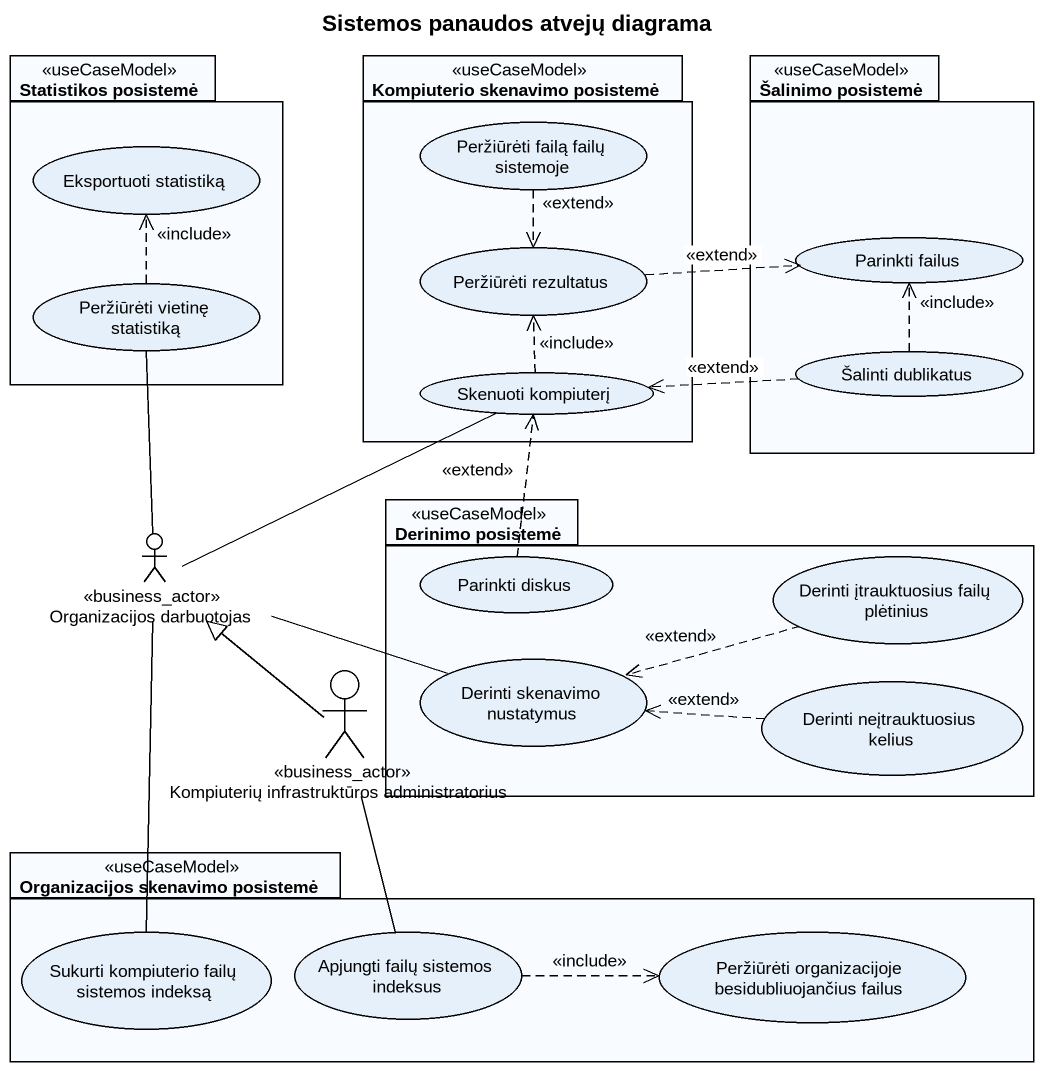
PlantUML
@startuml
title Sistemos panaudos atvejų diagrama
package "Statistikos posistemė" as Statistikos_posistemė <<useCaseModel>> {
  usecase "Eksportuoti statistiką" as Eksportuoti_statistiką
  usecase "Peržiūrėti vietinę statistiką" as Peržiūrėti_vietinę
}
package "Kompiuterio skenavimo posistemė" as Kompiuterio_skenavimo <<useCaseModel>> {
  usecase "Peržiūrėti failą failų sistemoje" as Peržiūrėti_failą_failų
  usecase "Peržiūrėti rezultatus" as Peržiūrėti_rezultatus
  usecase "Skenuoti kompiuterį" as Skenuoti_kompiuterį
}
package "Šalinimo posistemė" as Šalinimo_posistemė <<useCaseModel>> {
  usecase "Parinkti failus" as Parinkti_failus
  usecase "Šalinti dublikatus" as Šalinti_dublikatus
}
actor "Organizacijos darbuotojas" as Organizacijos_darbuotojas <<business_actor>>
package "Derinimo posistemė" as Derinimo_posistemė <<useCaseModel>> {
  usecase "Parinkti diskus" as Parinkti_diskus
  usecase "Derinti įtrauktuosius failų plėtinius" as Derinti_įtrauktuosius_failų
  usecase "Derinti skenavimo nustatymus" as Derinti_skenavimo_nustatymus
  usecase "Derinti neįtrauktuosius kelius" as Derinti_neįtrauktuosius
}
actor "Kompiuterių infrastruktūros administratorius" as Kompiuterių_infrastruktūros <<business_actor>>
package "Organizacijos skenavimo posistemė" as Organizacijos_skenavimo <<useCaseModel>> {
  usecase "Sukurti kompiuterio failų sistemos indeksą" as Sukurti_kompiuterio_failų
  usecase "Apjungti failų sistemos indeksus" as Apjungti_failų_sistemos
  usecase "Peržiūrėti organizacijoje besidubliuojančius failus" as Peržiūrėti_organizacijoje
}
Peržiūrėti_failą_failų ..> Peržiūrėti_rezultatus : <<extend>>
Peržiūrėti_rezultatus .right.> Parinkti_failus : <<extend>>
Peržiūrėti_vietinę .up.> Eksportuoti_statistiką : <<include>>
Skenuoti_kompiuterį .up.> Peržiūrėti_rezultatus : <<include>>
Šalinti_dublikatus .up.> Parinkti_failus : <<include>>
Šalinti_dublikatus .left.> Skenuoti_kompiuterį : <<extend>>
Organizacijos_darbuotojas -up- Peržiūrėti_vietinę
Organizacijos_darbuotojas -right- Skenuoti_kompiuterį
Organizacijos_darbuotojas -right- Derinti_skenavimo_nustatymus
Organizacijos_darbuotojas -- Sukurti_kompiuterio_failų
Parinkti_diskus .up.> Skenuoti_kompiuterį : <<extend>>
Derinti_įtrauktuosius_failų .left.> Derinti_skenavimo_nustatymus : <<extend>>
Kompiuterių_infrastruktūros -up-|> Organizacijos_darbuotojas
Kompiuterių_infrastruktūros -- Apjungti_failų_sistemos
Derinti_neįtrauktuosius .left.> Derinti_skenavimo_nustatymus : <<extend>>
Apjungti_failų_sistemos .right.> Peržiūrėti_organizacijoje : <<include>>
@enduml
